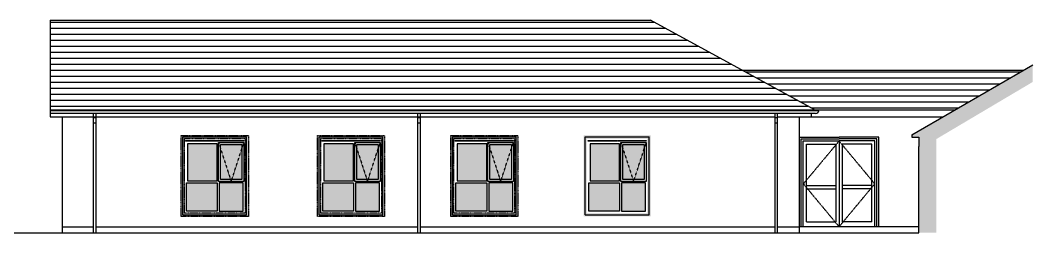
# Model space of a CAD drawing. Header units: inches. Extents: x -48459 to 205009, y 10398 to 54474.
# Drawn here: x 56218 to 81630, y 47824 to 53151 of the extents above; entities that cross this region are included whole.
import ezdxf

# ---------------------------------------------------------------- set-up
doc = ezdxf.new("R2010")
doc.units = ezdxf.units.IN
doc.header["$MEASUREMENT"] = 0
for name, pattern in [('14-08 - Household Unit Master X-ref$0$DASHED2', [9.525, 6.35, -3.175]), ('DASHED', [19.05, 12.7, -6.35]), ('HIDDEN', [4.5, 1.5, -1.5, 1.5])]:
    doc.linetypes.add(name, pattern=pattern)
doc.layers.add('.', color=80, linetype='Continuous', lineweight=18)
for name, color, linetype in [('AR-backround', 9, 'Continuous'), ('AR-DIM', 8, 'Continuous'), ('AR-DOOR-HATCH', 9, 'Continuous'), ('AR-ELEV-4', 8, 'Continuous'), ('AR-HIDDEN-OVER', 8, 'DASHED'), ('AR-NEW-WALL', 2, 'Continuous'), ('AR-RAILING', 8, 'Continuous'), ('AR-ROOF-LINE', 8, 'Continuous'), ('AR-RWP', 8, 'Continuous'), ('AR-SECTION', 5, 'Continuous'), ('AR-WIND-SILL', 8, 'Continuous'), ('QSS ELEVATION 2', 2, 'Continuous'), ('QSS ELEVATION 4', 8, 'Continuous')]:
    doc.layers.add(name, color=color, linetype=linetype)
doc.layers.get('AR-DIM').off()

# ---------------------------------------------------------------- blocks, each defined once
blk = doc.blocks.new('A$Caa643124')
at = {"layer": '.', "true_color": 0xff0000, "transparency": 33554559}
h = blk.add_hatch(color=1, dxfattribs=at)
h.dxf.hatch_style = 1
h.paths.add_polyline_path([(1682, 2033), (0, 2033), (0, 0), (1682, 0)])
h.paths.add_polyline_path([(80, 1953), (1602, 1953), (1602, 80), (80, 80)], flags=16)
at = {"layer": 'AR-DOOR-HATCH'}
h = blk.add_hatch(color=254, dxfattribs=at)
h.paths.add_polyline_path([(904, 130), (130, 130), (130, 845), (904, 845)])
h.paths.add_polyline_path([(1554, 845), (954, 845), (954, 130), (1554, 130)])
h.paths.add_polyline_path([(1523, 1803), (984, 1803), (984, 925), (1523, 925)])
h.paths.add_polyline_path([(904, 1820), (160, 1820), (160, 895), (904, 895)])
at = {"color": 252, "linetype": '14-08 - Household Unit Master X-ref$0$DASHED2', "ltscale": 0.5}
for points in [[(1683, 0), (0, 0), (0, 2033), (1683, 2033)], [(1602, 80), (80, 80), (80, 1953), (1602, 1953)]]:
    blk.add_lwpolyline(points, close=True, dxfattribs=at)
at = {"layer": 'AR-HIDDEN-OVER', "linetype": 'HIDDEN'}
blk.add_lwpolyline([(934, 1853), (1253, 875), (1573, 1853)], dxfattribs=at)
at = {"layer": 'QSS ELEVATION 2', "color": 4}
for p, q in [((42, 42), (42, 1992)), ((42, 1992), (1641, 1992)), ((1641, 42), (1641, 1992)), ((42, 42), (1641, 42))]:
    blk.add_line(p, q, dxfattribs=at)
at = {"layer": 'QSS ELEVATION 4'}
for points in [[(110, 1903), (836, 1903), (836, 1883), (110, 1883)], [(904, 1820), (160, 1820), (160, 895), (904, 895)], [(904, 1820), (160, 1820), (160, 895), (904, 895)], [(846, 1903), (1573, 1903), (1573, 1883), (846, 1883)], [(1573, 875), (934, 875), (934, 1853), (1573, 1853)], [(1523, 925), (984, 925), (984, 1803), (1523, 1803)], [(904, 130), (130, 130), (130, 845), (904, 845)], [(1554, 845), (954, 845), (954, 130), (1554, 130)]]:
    blk.add_lwpolyline(points, close=True, dxfattribs=at)
blk = doc.blocks.new('A$C0193daba')
at = {"layer": '.', "true_color": 0xffff00, "transparency": 33554559}
h = blk.add_hatch(color=2, dxfattribs=at)
h.dxf.hatch_style = 1
h.paths.add_polyline_path([(1682, 2033), (0, 2033), (0, 0), (1682, 0)])
h.paths.add_polyline_path([(80, 1953), (1602, 1953), (1602, 80), (80, 80)], flags=16)
at = {"layer": 'AR-DOOR-HATCH'}
h = blk.add_hatch(color=254, dxfattribs=at)
h.paths.add_polyline_path([(904, 130), (130, 130), (130, 845), (904, 845)])
h.paths.add_polyline_path([(1554, 845), (954, 845), (954, 130), (1554, 130)])
h.paths.add_polyline_path([(1523, 1803), (984, 1803), (984, 925), (1523, 925)])
h.paths.add_polyline_path([(904, 1820), (160, 1820), (160, 895), (904, 895)])
at = {"color": 252, "linetype": '14-08 - Household Unit Master X-ref$0$DASHED2', "ltscale": 0.5}
for points in [[(1683, 0), (0, 0), (0, 2033), (1683, 2033)], [(1602, 80), (80, 80), (80, 1953), (1602, 1953)]]:
    blk.add_lwpolyline(points, close=True, dxfattribs=at)
at = {"layer": 'AR-HIDDEN-OVER', "linetype": 'HIDDEN'}
blk.add_lwpolyline([(934, 1853), (1253, 875), (1573, 1853)], dxfattribs=at)
at = {"layer": 'QSS ELEVATION 2', "color": 4}
for p, q in [((42, 42), (42, 1992)), ((42, 1992), (1641, 1992)), ((1641, 42), (1641, 1992)), ((42, 42), (1641, 42))]:
    blk.add_line(p, q, dxfattribs=at)
at = {"layer": 'QSS ELEVATION 4'}
for points in [[(110, 1903), (836, 1903), (836, 1883), (110, 1883)], [(904, 1820), (160, 1820), (160, 895), (904, 895)], [(904, 1820), (160, 1820), (160, 895), (904, 895)], [(846, 1903), (1573, 1903), (1573, 1883), (846, 1883)], [(1573, 875), (934, 875), (934, 1853), (1573, 1853)], [(1523, 925), (984, 925), (984, 1803), (1523, 1803)], [(904, 130), (130, 130), (130, 845), (904, 845)], [(1554, 845), (954, 845), (954, 130), (1554, 130)]]:
    blk.add_lwpolyline(points, close=True, dxfattribs=at)
blk = doc.blocks.new('A$C84c2942f')
at = {"layer": '.', "true_color": 0x0000ff, "transparency": 33554559}
h = blk.add_hatch(color=5, dxfattribs=at)
h.dxf.hatch_style = 1
h.paths.add_polyline_path([(1682, 2033), (0, 2033), (0, 0), (1682, 0)])
h.paths.add_polyline_path([(80, 1953), (1602, 1953), (1602, 80), (80, 80)], flags=16)
at = {"layer": 'AR-DOOR-HATCH'}
h = blk.add_hatch(color=254, dxfattribs=at)
h.paths.add_polyline_path([(904, 130), (130, 130), (130, 845), (904, 845)])
h.paths.add_polyline_path([(1554, 845), (954, 845), (954, 130), (1554, 130)])
h.paths.add_polyline_path([(1523, 1803), (984, 1803), (984, 925), (1523, 925)])
h.paths.add_polyline_path([(904, 1820), (160, 1820), (160, 895), (904, 895)])
at = {"color": 252, "linetype": '14-08 - Household Unit Master X-ref$0$DASHED2', "ltscale": 0.5}
for points in [[(1683, 0), (0, 0), (0, 2033), (1683, 2033)], [(1602, 80), (80, 80), (80, 1953), (1602, 1953)]]:
    blk.add_lwpolyline(points, close=True, dxfattribs=at)
at = {"layer": 'AR-HIDDEN-OVER', "linetype": 'HIDDEN'}
blk.add_lwpolyline([(934, 1853), (1253, 875), (1573, 1853)], dxfattribs=at)
at = {"layer": 'QSS ELEVATION 2', "color": 4}
for p, q in [((42, 42), (42, 1992)), ((42, 1992), (1641, 1992)), ((1641, 42), (1641, 1992)), ((42, 42), (1641, 42))]:
    blk.add_line(p, q, dxfattribs=at)
at = {"layer": 'QSS ELEVATION 4'}
for points in [[(110, 1903), (836, 1903), (836, 1883), (110, 1883)], [(904, 1820), (160, 1820), (160, 895), (904, 895)], [(904, 1820), (160, 1820), (160, 895), (904, 895)], [(846, 1903), (1573, 1903), (1573, 1883), (846, 1883)], [(1573, 875), (934, 875), (934, 1853), (1573, 1853)], [(1523, 925), (984, 925), (984, 1803), (1523, 1803)], [(904, 130), (130, 130), (130, 845), (904, 845)], [(1554, 845), (954, 845), (954, 130), (1554, 130)]]:
    blk.add_lwpolyline(points, close=True, dxfattribs=at)
blk = doc.blocks.new('GREEN OUTLINE WINDOW')
at = {"layer": '.', "true_color": 0x00ff00, "transparency": 33554559}
h = blk.add_hatch(color=3, dxfattribs=at)
h.dxf.hatch_style = 1
h.paths.add_polyline_path([(1682, 2033), (0, 2033), (0, 0), (1682, 0)])
h.paths.add_polyline_path([(80, 1953), (1602, 1953), (1602, 80), (80, 80)], flags=16)
at = {"layer": 'AR-DOOR-HATCH'}
h = blk.add_hatch(color=254, dxfattribs=at)
h.paths.add_polyline_path([(904, 130), (130, 130), (130, 845), (904, 845)])
h.paths.add_polyline_path([(1554, 845), (954, 845), (954, 130), (1554, 130)])
h.paths.add_polyline_path([(1523, 1803), (984, 1803), (984, 925), (1523, 925)])
h.paths.add_polyline_path([(904, 1820), (160, 1820), (160, 895), (904, 895)])
at = {"color": 252, "linetype": '14-08 - Household Unit Master X-ref$0$DASHED2', "ltscale": 0.5}
for points in [[(1683, 0), (0, 0), (0, 2033), (1683, 2033)], [(1602, 80), (80, 80), (80, 1953), (1602, 1953)]]:
    blk.add_lwpolyline(points, close=True, dxfattribs=at)
at = {"layer": 'AR-HIDDEN-OVER', "linetype": 'HIDDEN'}
blk.add_lwpolyline([(934, 1853), (1253, 875), (1573, 1853)], dxfattribs=at)
at = {"layer": 'QSS ELEVATION 2', "color": 4}
for p, q in [((42, 42), (42, 1992)), ((42, 1992), (1641, 1992)), ((1641, 42), (1641, 1992)), ((42, 42), (1641, 42))]:
    blk.add_line(p, q, dxfattribs=at)
at = {"layer": 'QSS ELEVATION 4'}
for points in [[(110, 1903), (836, 1903), (836, 1883), (110, 1883)], [(904, 1820), (160, 1820), (160, 895), (904, 895)], [(904, 1820), (160, 1820), (160, 895), (904, 895)], [(846, 1903), (1573, 1903), (1573, 1883), (846, 1883)], [(1573, 875), (934, 875), (934, 1853), (1573, 1853)], [(1523, 925), (984, 925), (984, 1803), (1523, 1803)], [(904, 130), (130, 130), (130, 845), (904, 845)], [(1554, 845), (954, 845), (954, 130), (1554, 130)]]:
    blk.add_lwpolyline(points, close=True, dxfattribs=at)

msp = doc.modelspace()

# ---------------------------------------------------------------- hatches: boundary and pattern name
at = {"layer": '.', "transparency": 33554559}
h = msp.add_hatch(dxfattribs=at)
h.set_pattern_fill('ANSI36', color=254, scale=300, angle=90)
h.paths.add_polyline_path([(81629.7, 51604.6), (81629.7, 52036.7), (78591.7, 50282.7), (78591.7, 50224.2), (78768.9, 50224.2), (78768.9, 49984.2), (78768.9, 49984.2), (78768.9, 47824.2), (79213.3, 47824.2), (79213.3, 50174.3)])
at = {"layer": 'AR-backround', "transparency": 33554687}
h = msp.add_hatch(dxfattribs=at)
h.set_pattern_fill('ANSI31', color=256, scale=1200, angle=135)
h.set_pattern_definition([(180, (39884.3, -57491.39), (-1e-14, -150), [])])
h.paths.add_polyline_path([(74334.3, 51900.3), (76161, 50904.9), (79669.4, 50904.9), (81393.6, 51900.3)])
at = {"layer": 'AR-ELEV-4'}
h = msp.add_hatch(dxfattribs=at)
h.set_pattern_fill('ANSI31', color=9, scale=1200, angle=135, style=0)
h.paths.add_polyline_path([(56968.9, 50904.9), (76097.4, 50904.9), (76097.4, 50929.1), (76115.4, 50929.1), (76116.2, 50930.7), (72036.2, 53150.9), (56968.9, 53150.9)])

# ---------------------------------------------------------------- linework, layer by layer
at = {"layer": 'AR-backround'}
for p, q in [((76068.9, 50904.9), (79669.4, 50904.9)), ((76068.9, 50733.3), (79369.4, 50733.3))]:
    msp.add_line(p, q, dxfattribs=at)
at = {"layer": 'AR-backround', "color": 254, "true_color": 0xcccccc}
for p, q in [((75768.9, 50224.2), (76768.9, 50224.2)), ((75818.9, 50174.2), (76768.9, 50174.2)), ((75818.9, 47974.2), (75818.9, 50174.2)), ((75868.9, 50124.2), (76768.9, 50124.2)), ((75868.9, 47974.2), (75868.9, 50124.2)), ((77768.9, 50224.2), (76768.9, 50224.2)), ((77718.9, 50174.2), (76768.9, 50174.2)), ((76768.9, 50124.2), (76768.9, 47974.2)), ((77668.9, 50124.2), (76768.9, 50124.2)), ((76768.9, 50124.2), (76768.9, 47974.2)), ((77668.9, 47974.2), (77668.9, 50124.2)), ((77718.9, 47974.2), (77718.9, 50174.2)), ((77768.9, 47974.2), (77768.9, 50224.2)), ((75948.9, 50044.2), (76688.9, 50044.2)), ((75948.9, 48099.2), (75948.9, 50044.2)), ((76688.9, 50044.2), (76688.9, 48099.2)), ((77588.9, 50044.2), (76848.9, 50044.2)), ((76848.9, 50044.2), (76848.9, 48099.2)), ((77588.9, 48099.2), (77588.9, 50044.2)), ((75948.9, 49004.2), (76685.7, 49004.2)), ((75948.9, 48924.2), (76685.7, 48924.2)), ((77588.9, 49004.2), (76852, 49004.2)), ((77588.9, 48924.2), (76852, 48924.2)), ((75948.9, 48099.2), (76688.9, 48099.2)), ((77588.9, 48099.2), (76848.9, 48099.2))]:
    msp.add_line(p, q, dxfattribs=at)
at = {"layer": 'AR-backround'}
msp.add_lwpolyline([(74334.3, 51900.3), (81393.6, 51900.3)], dxfattribs=at)
at = {"layer": 'AR-backround', "color": 254, "linetype": 'HIDDEN', "true_color": 0xcccccc}
msp.add_lwpolyline([(76768.9, 50124.2), (75872, 49049.2), (76768.9, 47974.2), (77665.7, 49049.2), (76768.9, 50124.2)], dxfattribs=at)
at = {"layer": 'AR-NEW-WALL'}
for p, q in [((57268.9, 50733.3), (57268.9, 47824.2)), ((75768.9, 50733.3), (75768.9, 47824.2))]:
    msp.add_line(p, q, dxfattribs=at)
at = {"layer": 'AR-RAILING'}
msp.add_line((78768.9, 47974.2), (75768.9, 47974.2), dxfattribs=at)
msp.add_lwpolyline([(78591.7, 50282.7), (78591.7, 50224.2), (78768.9, 50224.2), (78768.9, 49984.2)], dxfattribs=at)
at = {"layer": 'AR-ROOF-LINE'}
for p, q in [((56968.9, 53150.9), (72036.2, 53150.9)), ((56968.9, 53150.9), (56968.9, 50733.3)), ((76146.1, 50914.4), (72036.2, 53150.9)), ((56968.9, 50904.9), (76068.9, 50904.9)), ((76068.9, 50904.9), (76068.9, 50883.2)), ((56968.9, 50733.3), (75153.6, 50733.3)), ((75218.6, 50733.3), (76068.9, 50733.3)), ((76068.9, 50814.5), (76068.9, 50733.3)), ((50008.1, 47824.2), (78768.9, 47824.2)), ((57268.9, 47974.2), (58050.3, 47974.2)), ((58115.3, 47974.2), (66188.2, 47974.2)), ((66253.2, 47974.2), (75153.6, 47974.2)), ((75218.6, 47974.2), (75768.9, 47974.2))]:
    msp.add_line(p, q, dxfattribs=at)
at = {"layer": 'AR-RWP'}
for p, q in [((76263.7, 50883.2), (56968.9, 50883.2)), ((76177.1, 50814.5), (56968.9, 50814.5)), ((58050.3, 50814.5), (58050.3, 47824.2)), ((58050.3, 50712.1), (58115.3, 50712.1)), ((58050.3, 50578.4), (58115.3, 50578.4)), ((58115.3, 50814.5), (58115.3, 47824.2)), ((66188.2, 50814.5), (66188.2, 47824.2)), ((66188.2, 50712.1), (66253.2, 50712.1)), ((66188.2, 50578.4), (66253.2, 50578.4)), ((66253.2, 50814.5), (66253.2, 47824.2)), ((75153.6, 50814.5), (75153.6, 47824.2)), ((75153.6, 50712.1), (75218.6, 50712.1)), ((75153.6, 50578.4), (75218.6, 50578.4)), ((75218.6, 50814.5), (75218.6, 47824.2))]:
    msp.add_line(p, q, dxfattribs=at)
msp.add_arc((76174.6, 50906.6), 92.2, 271.56987, 345.30681, dxfattribs=at)
at = {"layer": 'AR-SECTION'}
for p, q in [((78591.7, 50282.7), (81629.7, 52036.7)), ((78768.9, 47824.2), (78768.9, 49984.2))]:
    msp.add_line(p, q, dxfattribs=at)

# ---------------------------------------------------------------- block references
at = {"layer": 'AR-DIM'}
msp.add_blockref('GREEN OUTLINE WINDOW', (70357.7, 48232.7), dxfattribs=at)
at = {"layer": 'AR-WIND-SILL'}
for name, p in [('A$Caa643124', (60259.1, 48232.7)), ('A$C0193daba', (63680.2, 48232.7)), ('A$C84c2942f', (67022.7, 48232.7))]:
    msp.add_blockref(name, p, dxfattribs=at)

doc.saveas('drawing.dxf')
